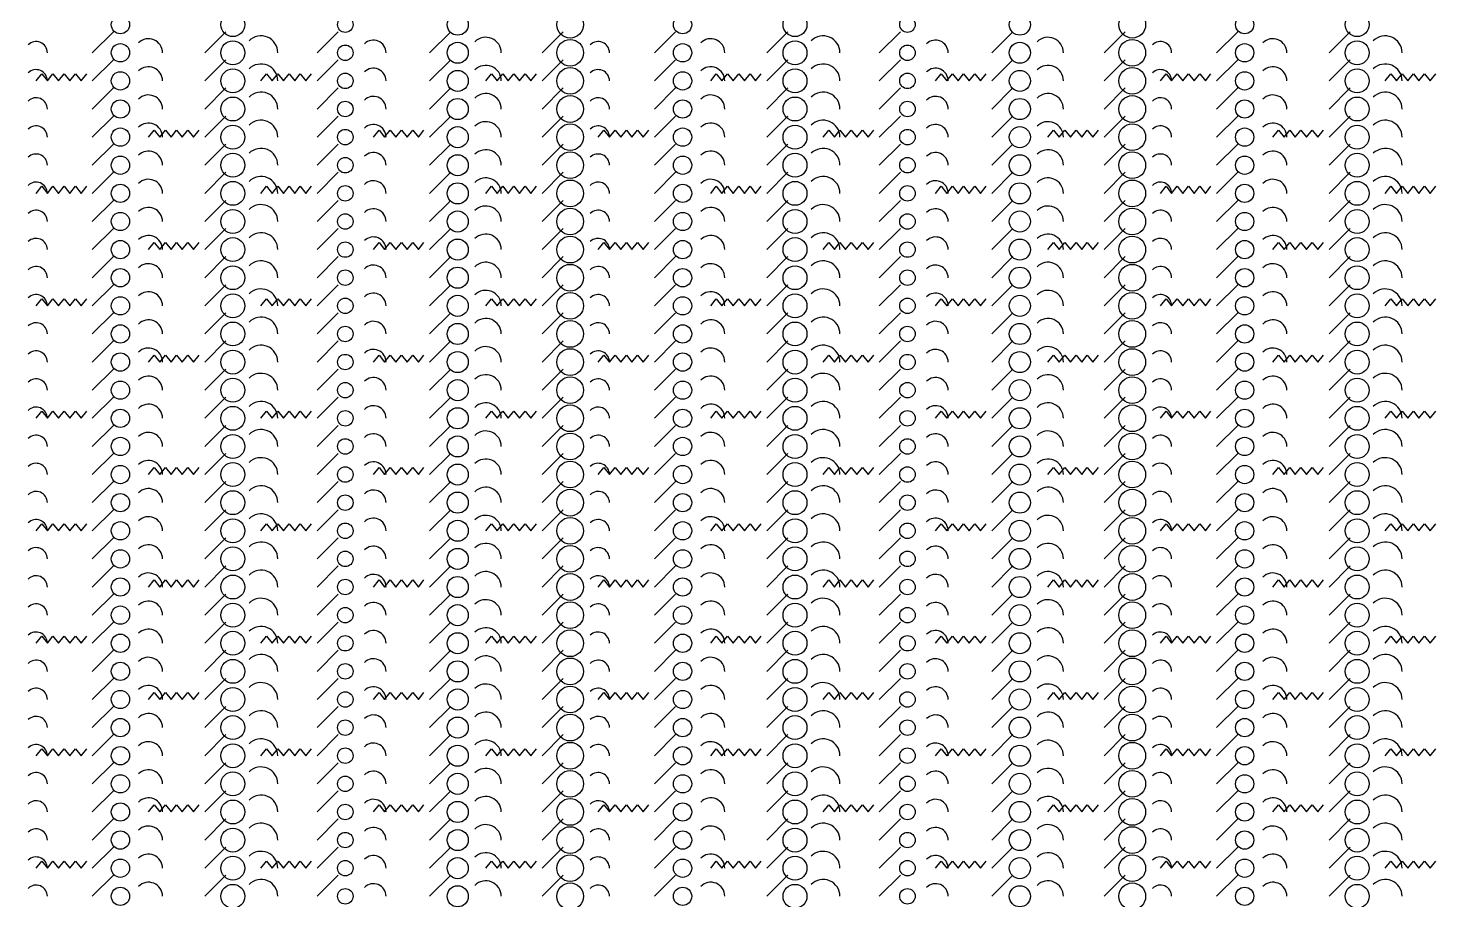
# Model space of a CAD drawing. Extents: x 0 to 1996, y -10 to 19965.
# Drawn here: x 994 to 1996, y 2498 to 3118 of the extents above; entities that cross this region are included whole.
import ezdxf

# ---------------------------------------------------------------- set-up
doc = ezdxf.new("R2010")
doc.units = 0

msp = doc.modelspace()

# ---------------------------------------------------------------- linework, layer by layer
for p, q in [((1040, 3100), (1055, 3115)), ((1120, 3100), (1135, 3115)), ((1200, 3100), (1215, 3115)), ((1280, 3100), (1295, 3115)), ((1360, 3100), (1375, 3115)), ((1440, 3100), (1455, 3115)), ((1520, 3100), (1535, 3115)), ((1600, 3100), (1615, 3115)), ((1680, 3100), (1695, 3115)), ((1760, 3100), (1775, 3115)), ((1840, 3100), (1855, 3115)), ((1920, 3100), (1935, 3115)), ((1040, 3080), (1055, 3095)), ((1120, 3080), (1135, 3095)), ((1200, 3080), (1215, 3095)), ((1280, 3080), (1295, 3095)), ((1360, 3080), (1375, 3095)), ((1440, 3080), (1455, 3095)), ((1520, 3080), (1535, 3095)), ((1600, 3080), (1615, 3095)), ((1680, 3080), (1695, 3095)), ((1760, 3080), (1775, 3095)), ((1840, 3080), (1855, 3095)), ((1920, 3080), (1935, 3095)), ((1040, 3060), (1055, 3075)), ((1120, 3060), (1135, 3075)), ((1200, 3060), (1215, 3075)), ((1280, 3060), (1295, 3075)), ((1360, 3060), (1375, 3075)), ((1440, 3060), (1455, 3075)), ((1520, 3060), (1535, 3075)), ((1600, 3060), (1615, 3075)), ((1680, 3060), (1695, 3075)), ((1760, 3060), (1775, 3075)), ((1840, 3060), (1855, 3075)), ((1920, 3060), (1935, 3075)), ((1040, 3040), (1055, 3055)), ((1120, 3040), (1135, 3055)), ((1200, 3040), (1215, 3055)), ((1280, 3040), (1295, 3055)), ((1360, 3040), (1375, 3055)), ((1440, 3040), (1455, 3055)), ((1520, 3040), (1535, 3055)), ((1600, 3040), (1615, 3055)), ((1680, 3040), (1695, 3055)), ((1760, 3040), (1775, 3055)), ((1840, 3040), (1855, 3055)), ((1920, 3040), (1935, 3055)), ((1040, 3020), (1055, 3035)), ((1120, 3020), (1135, 3035)), ((1200, 3020), (1215, 3035)), ((1280, 3020), (1295, 3035)), ((1360, 3020), (1375, 3035)), ((1440, 3020), (1455, 3035)), ((1520, 3020), (1535, 3035)), ((1600, 3020), (1615, 3035)), ((1680, 3020), (1695, 3035)), ((1760, 3020), (1775, 3035)), ((1840, 3020), (1855, 3035)), ((1920, 3020), (1935, 3035)), ((1040, 3000), (1055, 3015)), ((1120, 3000), (1135, 3015)), ((1200, 3000), (1215, 3015)), ((1280, 3000), (1295, 3015)), ((1360, 3000), (1375, 3015)), ((1440, 3000), (1455, 3015)), ((1520, 3000), (1535, 3015)), ((1600, 3000), (1615, 3015)), ((1680, 3000), (1695, 3015)), ((1760, 3000), (1775, 3015)), ((1840, 3000), (1855, 3015)), ((1920, 3000), (1935, 3015)), ((1040, 2980), (1055, 2995)), ((1120, 2980), (1135, 2995)), ((1200, 2980), (1215, 2995)), ((1280, 2980), (1295, 2995)), ((1360, 2980), (1375, 2995)), ((1440, 2980), (1455, 2995)), ((1520, 2980), (1535, 2995)), ((1600, 2980), (1615, 2995)), ((1680, 2980), (1695, 2995)), ((1760, 2980), (1775, 2995)), ((1840, 2980), (1855, 2995)), ((1920, 2980), (1935, 2995)), ((1040, 2960), (1055, 2975)), ((1120, 2960), (1135, 2975)), ((1200, 2960), (1215, 2975)), ((1280, 2960), (1295, 2975)), ((1360, 2960), (1375, 2975)), ((1440, 2960), (1455, 2975)), ((1520, 2960), (1535, 2975)), ((1600, 2960), (1615, 2975)), ((1680, 2960), (1695, 2975)), ((1760, 2960), (1775, 2975)), ((1840, 2960), (1855, 2975)), ((1920, 2960), (1935, 2975)), ((1040, 2940), (1055, 2955)), ((1120, 2940), (1135, 2955)), ((1200, 2940), (1215, 2955)), ((1280, 2940), (1295, 2955)), ((1360, 2940), (1375, 2955)), ((1440, 2940), (1455, 2955)), ((1520, 2940), (1535, 2955)), ((1600, 2940), (1615, 2955)), ((1680, 2940), (1695, 2955)), ((1760, 2940), (1775, 2955)), ((1840, 2940), (1855, 2955)), ((1920, 2940), (1935, 2955)), ((1040, 2920), (1055, 2935)), ((1120, 2920), (1135, 2935)), ((1200, 2920), (1215, 2935)), ((1280, 2920), (1295, 2935)), ((1360, 2920), (1375, 2935)), ((1440, 2920), (1455, 2935)), ((1520, 2920), (1535, 2935)), ((1600, 2920), (1615, 2935)), ((1680, 2920), (1695, 2935)), ((1760, 2920), (1775, 2935)), ((1840, 2920), (1855, 2935)), ((1920, 2920), (1935, 2935)), ((1040, 2900), (1055, 2915)), ((1120, 2900), (1135, 2915)), ((1200, 2900), (1215, 2915)), ((1280, 2900), (1295, 2915)), ((1360, 2900), (1375, 2915)), ((1440, 2900), (1455, 2915)), ((1520, 2900), (1535, 2915)), ((1600, 2900), (1615, 2915)), ((1680, 2900), (1695, 2915)), ((1760, 2900), (1775, 2915)), ((1840, 2900), (1855, 2915)), ((1920, 2900), (1935, 2915)), ((1040, 2880), (1055, 2895)), ((1120, 2880), (1135, 2895)), ((1200, 2880), (1215, 2895)), ((1280, 2880), (1295, 2895)), ((1360, 2880), (1375, 2895)), ((1440, 2880), (1455, 2895)), ((1520, 2880), (1535, 2895)), ((1600, 2880), (1615, 2895)), ((1680, 2880), (1695, 2895)), ((1760, 2880), (1775, 2895)), ((1840, 2880), (1855, 2895)), ((1920, 2880), (1935, 2895)), ((1040, 2860), (1055, 2875)), ((1120, 2860), (1135, 2875)), ((1200, 2860), (1215, 2875)), ((1280, 2860), (1295, 2875)), ((1360, 2860), (1375, 2875)), ((1440, 2860), (1455, 2875)), ((1520, 2860), (1535, 2875)), ((1600, 2860), (1615, 2875)), ((1680, 2860), (1695, 2875)), ((1760, 2860), (1775, 2875)), ((1840, 2860), (1855, 2875)), ((1920, 2860), (1935, 2875)), ((1040, 2840), (1055, 2855)), ((1120, 2840), (1135, 2855)), ((1200, 2840), (1215, 2855)), ((1280, 2840), (1295, 2855)), ((1360, 2840), (1375, 2855)), ((1440, 2840), (1455, 2855)), ((1520, 2840), (1535, 2855)), ((1600, 2840), (1615, 2855)), ((1680, 2840), (1695, 2855)), ((1760, 2840), (1775, 2855)), ((1840, 2840), (1855, 2855)), ((1920, 2840), (1935, 2855)), ((1040, 2820), (1055, 2835)), ((1120, 2820), (1135, 2835)), ((1200, 2820), (1215, 2835)), ((1280, 2820), (1295, 2835)), ((1360, 2820), (1375, 2835)), ((1440, 2820), (1455, 2835)), ((1520, 2820), (1535, 2835)), ((1600, 2820), (1615, 2835)), ((1680, 2820), (1695, 2835)), ((1760, 2820), (1775, 2835)), ((1840, 2820), (1855, 2835)), ((1920, 2820), (1935, 2835)), ((1040, 2800), (1055, 2815)), ((1120, 2800), (1135, 2815)), ((1200, 2800), (1215, 2815)), ((1280, 2800), (1295, 2815)), ((1360, 2800), (1375, 2815)), ((1440, 2800), (1455, 2815)), ((1520, 2800), (1535, 2815)), ((1600, 2800), (1615, 2815)), ((1680, 2800), (1695, 2815)), ((1760, 2800), (1775, 2815)), ((1840, 2800), (1855, 2815)), ((1920, 2800), (1935, 2815)), ((1040, 2780), (1055, 2795)), ((1120, 2780), (1135, 2795)), ((1200, 2780), (1215, 2795)), ((1280, 2780), (1295, 2795)), ((1360, 2780), (1375, 2795)), ((1440, 2780), (1455, 2795)), ((1520, 2780), (1535, 2795)), ((1600, 2780), (1615, 2795)), ((1680, 2780), (1695, 2795)), ((1760, 2780), (1775, 2795)), ((1840, 2780), (1855, 2795)), ((1920, 2780), (1935, 2795)), ((1040, 2760), (1055, 2775)), ((1120, 2760), (1135, 2775)), ((1200, 2760), (1215, 2775)), ((1280, 2760), (1295, 2775)), ((1360, 2760), (1375, 2775)), ((1440, 2760), (1455, 2775)), ((1520, 2760), (1535, 2775)), ((1600, 2760), (1615, 2775)), ((1680, 2760), (1695, 2775)), ((1760, 2760), (1775, 2775)), ((1840, 2760), (1855, 2775)), ((1920, 2760), (1935, 2775)), ((1040, 2740), (1055, 2755)), ((1120, 2740), (1135, 2755)), ((1200, 2740), (1215, 2755)), ((1280, 2740), (1295, 2755)), ((1360, 2740), (1375, 2755)), ((1440, 2740), (1455, 2755)), ((1520, 2740), (1535, 2755)), ((1600, 2740), (1615, 2755)), ((1680, 2740), (1695, 2755)), ((1760, 2740), (1775, 2755)), ((1840, 2740), (1855, 2755)), ((1920, 2740), (1935, 2755)), ((1040, 2720), (1055, 2735)), ((1120, 2720), (1135, 2735)), ((1200, 2720), (1215, 2735)), ((1280, 2720), (1295, 2735)), ((1360, 2720), (1375, 2735)), ((1440, 2720), (1455, 2735)), ((1520, 2720), (1535, 2735)), ((1600, 2720), (1615, 2735)), ((1680, 2720), (1695, 2735)), ((1760, 2720), (1775, 2735)), ((1840, 2720), (1855, 2735)), ((1920, 2720), (1935, 2735)), ((1040, 2700), (1055, 2715)), ((1120, 2700), (1135, 2715)), ((1200, 2700), (1215, 2715)), ((1280, 2700), (1295, 2715)), ((1360, 2700), (1375, 2715)), ((1440, 2700), (1455, 2715)), ((1520, 2700), (1535, 2715)), ((1600, 2700), (1615, 2715)), ((1680, 2700), (1695, 2715)), ((1760, 2700), (1775, 2715)), ((1840, 2700), (1855, 2715)), ((1920, 2700), (1935, 2715)), ((1040, 2680), (1055, 2695)), ((1120, 2680), (1135, 2695)), ((1200, 2680), (1215, 2695)), ((1280, 2680), (1295, 2695)), ((1360, 2680), (1375, 2695)), ((1440, 2680), (1455, 2695)), ((1520, 2680), (1535, 2695)), ((1600, 2680), (1615, 2695)), ((1680, 2680), (1695, 2695)), ((1760, 2680), (1775, 2695)), ((1840, 2680), (1855, 2695)), ((1920, 2680), (1935, 2695)), ((1040, 2660), (1055, 2675)), ((1120, 2660), (1135, 2675)), ((1200, 2660), (1215, 2675)), ((1280, 2660), (1295, 2675)), ((1360, 2660), (1375, 2675)), ((1440, 2660), (1455, 2675)), ((1520, 2660), (1535, 2675)), ((1600, 2660), (1615, 2675)), ((1680, 2660), (1695, 2675)), ((1760, 2660), (1775, 2675)), ((1840, 2660), (1855, 2675)), ((1920, 2660), (1935, 2675)), ((1040, 2640), (1055, 2655)), ((1120, 2640), (1135, 2655)), ((1200, 2640), (1215, 2655)), ((1280, 2640), (1295, 2655)), ((1360, 2640), (1375, 2655)), ((1440, 2640), (1455, 2655)), ((1520, 2640), (1535, 2655)), ((1600, 2640), (1615, 2655)), ((1680, 2640), (1695, 2655)), ((1760, 2640), (1775, 2655)), ((1840, 2640), (1855, 2655)), ((1920, 2640), (1935, 2655)), ((1040, 2620), (1055, 2635)), ((1120, 2620), (1135, 2635)), ((1200, 2620), (1215, 2635)), ((1280, 2620), (1295, 2635)), ((1360, 2620), (1375, 2635)), ((1440, 2620), (1455, 2635)), ((1520, 2620), (1535, 2635)), ((1600, 2620), (1615, 2635)), ((1680, 2620), (1695, 2635)), ((1760, 2620), (1775, 2635)), ((1840, 2620), (1855, 2635)), ((1920, 2620), (1935, 2635)), ((1040, 2600), (1055, 2615)), ((1120, 2600), (1135, 2615)), ((1200, 2600), (1215, 2615)), ((1280, 2600), (1295, 2615)), ((1360, 2600), (1375, 2615)), ((1440, 2600), (1455, 2615)), ((1520, 2600), (1535, 2615)), ((1600, 2600), (1615, 2615)), ((1680, 2600), (1695, 2615)), ((1760, 2600), (1775, 2615)), ((1840, 2600), (1855, 2615)), ((1920, 2600), (1935, 2615)), ((1040, 2580), (1055, 2595)), ((1120, 2580), (1135, 2595)), ((1200, 2580), (1215, 2595)), ((1280, 2580), (1295, 2595)), ((1360, 2580), (1375, 2595)), ((1440, 2580), (1455, 2595)), ((1520, 2580), (1535, 2595)), ((1600, 2580), (1615, 2595)), ((1680, 2580), (1695, 2595)), ((1760, 2580), (1775, 2595)), ((1840, 2580), (1855, 2595)), ((1920, 2580), (1935, 2595)), ((1040, 2560), (1055, 2575)), ((1120, 2560), (1135, 2575)), ((1200, 2560), (1215, 2575)), ((1280, 2560), (1295, 2575)), ((1360, 2560), (1375, 2575)), ((1440, 2560), (1455, 2575)), ((1520, 2560), (1535, 2575)), ((1600, 2560), (1615, 2575)), ((1680, 2560), (1695, 2575)), ((1760, 2560), (1775, 2575)), ((1840, 2560), (1855, 2575)), ((1920, 2560), (1935, 2575)), ((1040, 2540), (1055, 2555)), ((1120, 2540), (1135, 2555)), ((1200, 2540), (1215, 2555)), ((1280, 2540), (1295, 2555)), ((1360, 2540), (1375, 2555)), ((1440, 2540), (1455, 2555)), ((1520, 2540), (1535, 2555)), ((1600, 2540), (1615, 2555)), ((1680, 2540), (1695, 2555)), ((1760, 2540), (1775, 2555)), ((1840, 2540), (1855, 2555)), ((1920, 2540), (1935, 2555)), ((1040, 2520), (1055, 2535)), ((1120, 2520), (1135, 2535)), ((1200, 2520), (1215, 2535)), ((1280, 2520), (1295, 2535)), ((1360, 2520), (1375, 2535)), ((1440, 2520), (1455, 2535)), ((1520, 2520), (1535, 2535)), ((1600, 2520), (1615, 2535)), ((1680, 2520), (1695, 2535)), ((1760, 2520), (1775, 2535)), ((1840, 2520), (1855, 2535)), ((1920, 2520), (1935, 2535)), ((1040, 2500), (1055, 2515)), ((1120, 2500), (1135, 2515)), ((1200, 2500), (1215, 2515)), ((1280, 2500), (1295, 2515)), ((1360, 2500), (1375, 2515)), ((1440, 2500), (1455, 2515)), ((1520, 2500), (1535, 2515)), ((1600, 2500), (1615, 2515)), ((1680, 2500), (1695, 2515)), ((1760, 2500), (1775, 2515)), ((1840, 2500), (1855, 2515)), ((1920, 2500), (1935, 2515))]:
    msp.add_line(p, q)
for points in [[(1000, 3080), (1004, 3085), (1008, 3080), (1012, 3085), (1016, 3080), (1020, 3085), (1024, 3080), (1028, 3085), (1032, 3080), (1036, 3085)], [(1160, 3080), (1164, 3085), (1168, 3080), (1172, 3085), (1176, 3080), (1180, 3085), (1184, 3080), (1188, 3085), (1192, 3080), (1196, 3085)], [(1320, 3080), (1324, 3085), (1328, 3080), (1332, 3085), (1336, 3080), (1340, 3085), (1344, 3080), (1348, 3085), (1352, 3080), (1356, 3085)], [(1480, 3080), (1484, 3085), (1488, 3080), (1492, 3085), (1496, 3080), (1500, 3085), (1504, 3080), (1508, 3085), (1512, 3080), (1516, 3085)], [(1640, 3080), (1644, 3085), (1648, 3080), (1652, 3085), (1656, 3080), (1660, 3085), (1664, 3080), (1668, 3085), (1672, 3080), (1676, 3085)], [(1800, 3080), (1804, 3085), (1808, 3080), (1812, 3085), (1816, 3080), (1820, 3085), (1824, 3080), (1828, 3085), (1832, 3080), (1836, 3085)], [(1960, 3080), (1964, 3085), (1968, 3080), (1972, 3085), (1976, 3080), (1980, 3085), (1984, 3080), (1988, 3085), (1992, 3080), (1996, 3085)], [(1080, 3040), (1084, 3045), (1088, 3040), (1092, 3045), (1096, 3040), (1100, 3045), (1104, 3040), (1108, 3045), (1112, 3040), (1116, 3045)], [(1240, 3040), (1244, 3045), (1248, 3040), (1252, 3045), (1256, 3040), (1260, 3045), (1264, 3040), (1268, 3045), (1272, 3040), (1276, 3045)], [(1400, 3040), (1404, 3045), (1408, 3040), (1412, 3045), (1416, 3040), (1420, 3045), (1424, 3040), (1428, 3045), (1432, 3040), (1436, 3045)], [(1560, 3040), (1564, 3045), (1568, 3040), (1572, 3045), (1576, 3040), (1580, 3045), (1584, 3040), (1588, 3045), (1592, 3040), (1596, 3045)], [(1720, 3040), (1724, 3045), (1728, 3040), (1732, 3045), (1736, 3040), (1740, 3045), (1744, 3040), (1748, 3045), (1752, 3040), (1756, 3045)], [(1880, 3040), (1884, 3045), (1888, 3040), (1892, 3045), (1896, 3040), (1900, 3045), (1904, 3040), (1908, 3045), (1912, 3040), (1916, 3045)], [(1000, 3000), (1004, 3005), (1008, 3000), (1012, 3005), (1016, 3000), (1020, 3005), (1024, 3000), (1028, 3005), (1032, 3000), (1036, 3005)], [(1160, 3000), (1164, 3005), (1168, 3000), (1172, 3005), (1176, 3000), (1180, 3005), (1184, 3000), (1188, 3005), (1192, 3000), (1196, 3005)], [(1320, 3000), (1324, 3005), (1328, 3000), (1332, 3005), (1336, 3000), (1340, 3005), (1344, 3000), (1348, 3005), (1352, 3000), (1356, 3005)], [(1480, 3000), (1484, 3005), (1488, 3000), (1492, 3005), (1496, 3000), (1500, 3005), (1504, 3000), (1508, 3005), (1512, 3000), (1516, 3005)], [(1640, 3000), (1644, 3005), (1648, 3000), (1652, 3005), (1656, 3000), (1660, 3005), (1664, 3000), (1668, 3005), (1672, 3000), (1676, 3005)], [(1800, 3000), (1804, 3005), (1808, 3000), (1812, 3005), (1816, 3000), (1820, 3005), (1824, 3000), (1828, 3005), (1832, 3000), (1836, 3005)], [(1960, 3000), (1964, 3005), (1968, 3000), (1972, 3005), (1976, 3000), (1980, 3005), (1984, 3000), (1988, 3005), (1992, 3000), (1996, 3005)], [(1080, 2960), (1084, 2965), (1088, 2960), (1092, 2965), (1096, 2960), (1100, 2965), (1104, 2960), (1108, 2965), (1112, 2960), (1116, 2965)], [(1240, 2960), (1244, 2965), (1248, 2960), (1252, 2965), (1256, 2960), (1260, 2965), (1264, 2960), (1268, 2965), (1272, 2960), (1276, 2965)], [(1400, 2960), (1404, 2965), (1408, 2960), (1412, 2965), (1416, 2960), (1420, 2965), (1424, 2960), (1428, 2965), (1432, 2960), (1436, 2965)], [(1560, 2960), (1564, 2965), (1568, 2960), (1572, 2965), (1576, 2960), (1580, 2965), (1584, 2960), (1588, 2965), (1592, 2960), (1596, 2965)], [(1720, 2960), (1724, 2965), (1728, 2960), (1732, 2965), (1736, 2960), (1740, 2965), (1744, 2960), (1748, 2965), (1752, 2960), (1756, 2965)], [(1880, 2960), (1884, 2965), (1888, 2960), (1892, 2965), (1896, 2960), (1900, 2965), (1904, 2960), (1908, 2965), (1912, 2960), (1916, 2965)], [(1000, 2920), (1004, 2925), (1008, 2920), (1012, 2925), (1016, 2920), (1020, 2925), (1024, 2920), (1028, 2925), (1032, 2920), (1036, 2925)], [(1160, 2920), (1164, 2925), (1168, 2920), (1172, 2925), (1176, 2920), (1180, 2925), (1184, 2920), (1188, 2925), (1192, 2920), (1196, 2925)], [(1320, 2920), (1324, 2925), (1328, 2920), (1332, 2925), (1336, 2920), (1340, 2925), (1344, 2920), (1348, 2925), (1352, 2920), (1356, 2925)], [(1480, 2920), (1484, 2925), (1488, 2920), (1492, 2925), (1496, 2920), (1500, 2925), (1504, 2920), (1508, 2925), (1512, 2920), (1516, 2925)], [(1640, 2920), (1644, 2925), (1648, 2920), (1652, 2925), (1656, 2920), (1660, 2925), (1664, 2920), (1668, 2925), (1672, 2920), (1676, 2925)], [(1800, 2920), (1804, 2925), (1808, 2920), (1812, 2925), (1816, 2920), (1820, 2925), (1824, 2920), (1828, 2925), (1832, 2920), (1836, 2925)], [(1960, 2920), (1964, 2925), (1968, 2920), (1972, 2925), (1976, 2920), (1980, 2925), (1984, 2920), (1988, 2925), (1992, 2920), (1996, 2925)], [(1080, 2880), (1084, 2885), (1088, 2880), (1092, 2885), (1096, 2880), (1100, 2885), (1104, 2880), (1108, 2885), (1112, 2880), (1116, 2885)], [(1240, 2880), (1244, 2885), (1248, 2880), (1252, 2885), (1256, 2880), (1260, 2885), (1264, 2880), (1268, 2885), (1272, 2880), (1276, 2885)], [(1400, 2880), (1404, 2885), (1408, 2880), (1412, 2885), (1416, 2880), (1420, 2885), (1424, 2880), (1428, 2885), (1432, 2880), (1436, 2885)], [(1560, 2880), (1564, 2885), (1568, 2880), (1572, 2885), (1576, 2880), (1580, 2885), (1584, 2880), (1588, 2885), (1592, 2880), (1596, 2885)], [(1720, 2880), (1724, 2885), (1728, 2880), (1732, 2885), (1736, 2880), (1740, 2885), (1744, 2880), (1748, 2885), (1752, 2880), (1756, 2885)], [(1880, 2880), (1884, 2885), (1888, 2880), (1892, 2885), (1896, 2880), (1900, 2885), (1904, 2880), (1908, 2885), (1912, 2880), (1916, 2885)], [(1000, 2840), (1004, 2845), (1008, 2840), (1012, 2845), (1016, 2840), (1020, 2845), (1024, 2840), (1028, 2845), (1032, 2840), (1036, 2845)], [(1160, 2840), (1164, 2845), (1168, 2840), (1172, 2845), (1176, 2840), (1180, 2845), (1184, 2840), (1188, 2845), (1192, 2840), (1196, 2845)], [(1320, 2840), (1324, 2845), (1328, 2840), (1332, 2845), (1336, 2840), (1340, 2845), (1344, 2840), (1348, 2845), (1352, 2840), (1356, 2845)], [(1480, 2840), (1484, 2845), (1488, 2840), (1492, 2845), (1496, 2840), (1500, 2845), (1504, 2840), (1508, 2845), (1512, 2840), (1516, 2845)], [(1640, 2840), (1644, 2845), (1648, 2840), (1652, 2845), (1656, 2840), (1660, 2845), (1664, 2840), (1668, 2845), (1672, 2840), (1676, 2845)], [(1800, 2840), (1804, 2845), (1808, 2840), (1812, 2845), (1816, 2840), (1820, 2845), (1824, 2840), (1828, 2845), (1832, 2840), (1836, 2845)], [(1960, 2840), (1964, 2845), (1968, 2840), (1972, 2845), (1976, 2840), (1980, 2845), (1984, 2840), (1988, 2845), (1992, 2840), (1996, 2845)], [(1080, 2800), (1084, 2805), (1088, 2800), (1092, 2805), (1096, 2800), (1100, 2805), (1104, 2800), (1108, 2805), (1112, 2800), (1116, 2805)], [(1240, 2800), (1244, 2805), (1248, 2800), (1252, 2805), (1256, 2800), (1260, 2805), (1264, 2800), (1268, 2805), (1272, 2800), (1276, 2805)], [(1400, 2800), (1404, 2805), (1408, 2800), (1412, 2805), (1416, 2800), (1420, 2805), (1424, 2800), (1428, 2805), (1432, 2800), (1436, 2805)], [(1560, 2800), (1564, 2805), (1568, 2800), (1572, 2805), (1576, 2800), (1580, 2805), (1584, 2800), (1588, 2805), (1592, 2800), (1596, 2805)], [(1720, 2800), (1724, 2805), (1728, 2800), (1732, 2805), (1736, 2800), (1740, 2805), (1744, 2800), (1748, 2805), (1752, 2800), (1756, 2805)], [(1880, 2800), (1884, 2805), (1888, 2800), (1892, 2805), (1896, 2800), (1900, 2805), (1904, 2800), (1908, 2805), (1912, 2800), (1916, 2805)], [(1000, 2760), (1004, 2765), (1008, 2760), (1012, 2765), (1016, 2760), (1020, 2765), (1024, 2760), (1028, 2765), (1032, 2760), (1036, 2765)], [(1160, 2760), (1164, 2765), (1168, 2760), (1172, 2765), (1176, 2760), (1180, 2765), (1184, 2760), (1188, 2765), (1192, 2760), (1196, 2765)], [(1320, 2760), (1324, 2765), (1328, 2760), (1332, 2765), (1336, 2760), (1340, 2765), (1344, 2760), (1348, 2765), (1352, 2760), (1356, 2765)], [(1480, 2760), (1484, 2765), (1488, 2760), (1492, 2765), (1496, 2760), (1500, 2765), (1504, 2760), (1508, 2765), (1512, 2760), (1516, 2765)], [(1640, 2760), (1644, 2765), (1648, 2760), (1652, 2765), (1656, 2760), (1660, 2765), (1664, 2760), (1668, 2765), (1672, 2760), (1676, 2765)], [(1800, 2760), (1804, 2765), (1808, 2760), (1812, 2765), (1816, 2760), (1820, 2765), (1824, 2760), (1828, 2765), (1832, 2760), (1836, 2765)], [(1960, 2760), (1964, 2765), (1968, 2760), (1972, 2765), (1976, 2760), (1980, 2765), (1984, 2760), (1988, 2765), (1992, 2760), (1996, 2765)], [(1080, 2720), (1084, 2725), (1088, 2720), (1092, 2725), (1096, 2720), (1100, 2725), (1104, 2720), (1108, 2725), (1112, 2720), (1116, 2725)], [(1240, 2720), (1244, 2725), (1248, 2720), (1252, 2725), (1256, 2720), (1260, 2725), (1264, 2720), (1268, 2725), (1272, 2720), (1276, 2725)], [(1400, 2720), (1404, 2725), (1408, 2720), (1412, 2725), (1416, 2720), (1420, 2725), (1424, 2720), (1428, 2725), (1432, 2720), (1436, 2725)], [(1560, 2720), (1564, 2725), (1568, 2720), (1572, 2725), (1576, 2720), (1580, 2725), (1584, 2720), (1588, 2725), (1592, 2720), (1596, 2725)], [(1720, 2720), (1724, 2725), (1728, 2720), (1732, 2725), (1736, 2720), (1740, 2725), (1744, 2720), (1748, 2725), (1752, 2720), (1756, 2725)], [(1880, 2720), (1884, 2725), (1888, 2720), (1892, 2725), (1896, 2720), (1900, 2725), (1904, 2720), (1908, 2725), (1912, 2720), (1916, 2725)], [(1000, 2680), (1004, 2685), (1008, 2680), (1012, 2685), (1016, 2680), (1020, 2685), (1024, 2680), (1028, 2685), (1032, 2680), (1036, 2685)], [(1160, 2680), (1164, 2685), (1168, 2680), (1172, 2685), (1176, 2680), (1180, 2685), (1184, 2680), (1188, 2685), (1192, 2680), (1196, 2685)], [(1320, 2680), (1324, 2685), (1328, 2680), (1332, 2685), (1336, 2680), (1340, 2685), (1344, 2680), (1348, 2685), (1352, 2680), (1356, 2685)], [(1480, 2680), (1484, 2685), (1488, 2680), (1492, 2685), (1496, 2680), (1500, 2685), (1504, 2680), (1508, 2685), (1512, 2680), (1516, 2685)], [(1640, 2680), (1644, 2685), (1648, 2680), (1652, 2685), (1656, 2680), (1660, 2685), (1664, 2680), (1668, 2685), (1672, 2680), (1676, 2685)], [(1800, 2680), (1804, 2685), (1808, 2680), (1812, 2685), (1816, 2680), (1820, 2685), (1824, 2680), (1828, 2685), (1832, 2680), (1836, 2685)], [(1960, 2680), (1964, 2685), (1968, 2680), (1972, 2685), (1976, 2680), (1980, 2685), (1984, 2680), (1988, 2685), (1992, 2680), (1996, 2685)], [(1080, 2640), (1084, 2645), (1088, 2640), (1092, 2645), (1096, 2640), (1100, 2645), (1104, 2640), (1108, 2645), (1112, 2640), (1116, 2645)], [(1240, 2640), (1244, 2645), (1248, 2640), (1252, 2645), (1256, 2640), (1260, 2645), (1264, 2640), (1268, 2645), (1272, 2640), (1276, 2645)], [(1400, 2640), (1404, 2645), (1408, 2640), (1412, 2645), (1416, 2640), (1420, 2645), (1424, 2640), (1428, 2645), (1432, 2640), (1436, 2645)], [(1560, 2640), (1564, 2645), (1568, 2640), (1572, 2645), (1576, 2640), (1580, 2645), (1584, 2640), (1588, 2645), (1592, 2640), (1596, 2645)], [(1720, 2640), (1724, 2645), (1728, 2640), (1732, 2645), (1736, 2640), (1740, 2645), (1744, 2640), (1748, 2645), (1752, 2640), (1756, 2645)], [(1880, 2640), (1884, 2645), (1888, 2640), (1892, 2645), (1896, 2640), (1900, 2645), (1904, 2640), (1908, 2645), (1912, 2640), (1916, 2645)], [(1000, 2600), (1004, 2605), (1008, 2600), (1012, 2605), (1016, 2600), (1020, 2605), (1024, 2600), (1028, 2605), (1032, 2600), (1036, 2605)], [(1160, 2600), (1164, 2605), (1168, 2600), (1172, 2605), (1176, 2600), (1180, 2605), (1184, 2600), (1188, 2605), (1192, 2600), (1196, 2605)], [(1320, 2600), (1324, 2605), (1328, 2600), (1332, 2605), (1336, 2600), (1340, 2605), (1344, 2600), (1348, 2605), (1352, 2600), (1356, 2605)], [(1480, 2600), (1484, 2605), (1488, 2600), (1492, 2605), (1496, 2600), (1500, 2605), (1504, 2600), (1508, 2605), (1512, 2600), (1516, 2605)], [(1640, 2600), (1644, 2605), (1648, 2600), (1652, 2605), (1656, 2600), (1660, 2605), (1664, 2600), (1668, 2605), (1672, 2600), (1676, 2605)], [(1800, 2600), (1804, 2605), (1808, 2600), (1812, 2605), (1816, 2600), (1820, 2605), (1824, 2600), (1828, 2605), (1832, 2600), (1836, 2605)], [(1960, 2600), (1964, 2605), (1968, 2600), (1972, 2605), (1976, 2600), (1980, 2605), (1984, 2600), (1988, 2605), (1992, 2600), (1996, 2605)], [(1080, 2560), (1084, 2565), (1088, 2560), (1092, 2565), (1096, 2560), (1100, 2565), (1104, 2560), (1108, 2565), (1112, 2560), (1116, 2565)], [(1240, 2560), (1244, 2565), (1248, 2560), (1252, 2565), (1256, 2560), (1260, 2565), (1264, 2560), (1268, 2565), (1272, 2560), (1276, 2565)], [(1400, 2560), (1404, 2565), (1408, 2560), (1412, 2565), (1416, 2560), (1420, 2565), (1424, 2560), (1428, 2565), (1432, 2560), (1436, 2565)], [(1560, 2560), (1564, 2565), (1568, 2560), (1572, 2565), (1576, 2560), (1580, 2565), (1584, 2560), (1588, 2565), (1592, 2560), (1596, 2565)], [(1720, 2560), (1724, 2565), (1728, 2560), (1732, 2565), (1736, 2560), (1740, 2565), (1744, 2560), (1748, 2565), (1752, 2560), (1756, 2565)], [(1880, 2560), (1884, 2565), (1888, 2560), (1892, 2565), (1896, 2560), (1900, 2565), (1904, 2560), (1908, 2565), (1912, 2560), (1916, 2565)], [(1000, 2520), (1004, 2525), (1008, 2520), (1012, 2525), (1016, 2520), (1020, 2525), (1024, 2520), (1028, 2525), (1032, 2520), (1036, 2525)], [(1160, 2520), (1164, 2525), (1168, 2520), (1172, 2525), (1176, 2520), (1180, 2525), (1184, 2520), (1188, 2525), (1192, 2520), (1196, 2525)], [(1320, 2520), (1324, 2525), (1328, 2520), (1332, 2525), (1336, 2520), (1340, 2525), (1344, 2520), (1348, 2525), (1352, 2520), (1356, 2525)], [(1480, 2520), (1484, 2525), (1488, 2520), (1492, 2525), (1496, 2520), (1500, 2525), (1504, 2520), (1508, 2525), (1512, 2520), (1516, 2525)], [(1640, 2520), (1644, 2525), (1648, 2520), (1652, 2525), (1656, 2520), (1660, 2525), (1664, 2520), (1668, 2525), (1672, 2520), (1676, 2525)], [(1800, 2520), (1804, 2525), (1808, 2520), (1812, 2525), (1816, 2520), (1820, 2525), (1824, 2520), (1828, 2525), (1832, 2520), (1836, 2525)], [(1960, 2520), (1964, 2525), (1968, 2520), (1972, 2525), (1976, 2520), (1980, 2525), (1984, 2520), (1988, 2525), (1992, 2520), (1996, 2525)]]:
    msp.add_lwpolyline(points)
for centre, radius in [((1060, 3120), 6.5), ((1140, 3120), 8.5), ((1220, 3120), 5.5), ((1300, 3120), 7.5), ((1380, 3120), 9.5), ((1460, 3120), 6.5), ((1540, 3120), 8.5), ((1620, 3120), 5.5), ((1700, 3120), 7.5), ((1780, 3120), 9.5), ((1860, 3120), 6.5), ((1940, 3120), 8.5), ((1060, 3100), 6.5), ((1140, 3100), 8.5), ((1220, 3100), 5.5), ((1300, 3100), 7.5), ((1380, 3100), 9.5), ((1460, 3100), 6.5), ((1540, 3100), 8.5), ((1620, 3100), 5.5), ((1700, 3100), 7.5), ((1780, 3100), 9.5), ((1860, 3100), 6.5), ((1940, 3100), 8.5), ((1060, 3080), 6.5), ((1140, 3080), 8.5), ((1220, 3080), 5.5), ((1300, 3080), 7.5), ((1380, 3080), 9.5), ((1460, 3080), 6.5), ((1540, 3080), 8.5), ((1620, 3080), 5.5), ((1700, 3080), 7.5), ((1780, 3080), 9.5), ((1860, 3080), 6.5), ((1940, 3080), 8.5), ((1060, 3060), 6.5), ((1140, 3060), 8.5), ((1220, 3060), 5.5), ((1300, 3060), 7.5), ((1380, 3060), 9.5), ((1460, 3060), 6.5), ((1540, 3060), 8.5), ((1620, 3060), 5.5), ((1700, 3060), 7.5), ((1780, 3060), 9.5), ((1860, 3060), 6.5), ((1940, 3060), 8.5), ((1060, 3040), 6.5), ((1140, 3040), 8.5), ((1220, 3040), 5.5), ((1300, 3040), 7.5), ((1380, 3040), 9.5), ((1460, 3040), 6.5), ((1540, 3040), 8.5), ((1620, 3040), 5.5), ((1700, 3040), 7.5), ((1780, 3040), 9.5), ((1860, 3040), 6.5), ((1940, 3040), 8.5), ((1060, 3020), 6.5), ((1140, 3020), 8.5), ((1220, 3020), 5.5), ((1300, 3020), 7.5), ((1380, 3020), 9.5), ((1460, 3020), 6.5), ((1540, 3020), 8.5), ((1620, 3020), 5.5), ((1700, 3020), 7.5), ((1780, 3020), 9.5), ((1860, 3020), 6.5), ((1940, 3020), 8.5), ((1060, 3000), 6.5), ((1140, 3000), 8.5), ((1220, 3000), 5.5), ((1300, 3000), 7.5), ((1380, 3000), 9.5), ((1460, 3000), 6.5), ((1540, 3000), 8.5), ((1620, 3000), 5.5), ((1700, 3000), 7.5), ((1780, 3000), 9.5), ((1860, 3000), 6.5), ((1940, 3000), 8.5), ((1060, 2980), 6.5), ((1140, 2980), 8.5), ((1220, 2980), 5.5), ((1300, 2980), 7.5), ((1380, 2980), 9.5), ((1460, 2980), 6.5), ((1540, 2980), 8.5), ((1620, 2980), 5.5), ((1700, 2980), 7.5), ((1780, 2980), 9.5), ((1860, 2980), 6.5), ((1940, 2980), 8.5), ((1060, 2960), 6.5), ((1140, 2960), 8.5), ((1220, 2960), 5.5), ((1300, 2960), 7.5), ((1380, 2960), 9.5), ((1460, 2960), 6.5), ((1540, 2960), 8.5), ((1620, 2960), 5.5), ((1700, 2960), 7.5), ((1780, 2960), 9.5), ((1860, 2960), 6.5), ((1940, 2960), 8.5), ((1060, 2940), 6.5), ((1140, 2940), 8.5), ((1220, 2940), 5.5), ((1300, 2940), 7.5), ((1380, 2940), 9.5), ((1460, 2940), 6.5), ((1540, 2940), 8.5), ((1620, 2940), 5.5), ((1700, 2940), 7.5), ((1780, 2940), 9.5), ((1860, 2940), 6.5), ((1940, 2940), 8.5), ((1060, 2920), 6.5), ((1140, 2920), 8.5), ((1220, 2920), 5.5), ((1300, 2920), 7.5), ((1380, 2920), 9.5), ((1460, 2920), 6.5), ((1540, 2920), 8.5), ((1620, 2920), 5.5), ((1700, 2920), 7.5), ((1780, 2920), 9.5), ((1860, 2920), 6.5), ((1940, 2920), 8.5), ((1060, 2900), 6.5), ((1140, 2900), 8.5), ((1220, 2900), 5.5), ((1300, 2900), 7.5), ((1380, 2900), 9.5), ((1460, 2900), 6.5), ((1540, 2900), 8.5), ((1620, 2900), 5.5), ((1700, 2900), 7.5), ((1780, 2900), 9.5), ((1860, 2900), 6.5), ((1940, 2900), 8.5), ((1060, 2880), 6.5), ((1140, 2880), 8.5), ((1220, 2880), 5.5), ((1300, 2880), 7.5), ((1380, 2880), 9.5), ((1460, 2880), 6.5), ((1540, 2880), 8.5), ((1620, 2880), 5.5), ((1700, 2880), 7.5), ((1780, 2880), 9.5), ((1860, 2880), 6.5), ((1940, 2880), 8.5), ((1060, 2860), 6.5), ((1140, 2860), 8.5), ((1220, 2860), 5.5), ((1300, 2860), 7.5), ((1380, 2860), 9.5), ((1460, 2860), 6.5), ((1540, 2860), 8.5), ((1620, 2860), 5.5), ((1700, 2860), 7.5), ((1780, 2860), 9.5), ((1860, 2860), 6.5), ((1940, 2860), 8.5), ((1060, 2840), 6.5), ((1140, 2840), 8.5), ((1220, 2840), 5.5), ((1300, 2840), 7.5), ((1380, 2840), 9.5), ((1460, 2840), 6.5), ((1540, 2840), 8.5), ((1620, 2840), 5.5), ((1700, 2840), 7.5), ((1780, 2840), 9.5), ((1860, 2840), 6.5), ((1940, 2840), 8.5), ((1060, 2820), 6.5), ((1140, 2820), 8.5), ((1220, 2820), 5.5), ((1300, 2820), 7.5), ((1380, 2820), 9.5), ((1460, 2820), 6.5), ((1540, 2820), 8.5), ((1620, 2820), 5.5), ((1700, 2820), 7.5), ((1780, 2820), 9.5), ((1860, 2820), 6.5), ((1940, 2820), 8.5), ((1060, 2800), 6.5), ((1140, 2800), 8.5), ((1220, 2800), 5.5), ((1300, 2800), 7.5), ((1380, 2800), 9.5), ((1460, 2800), 6.5), ((1540, 2800), 8.5), ((1620, 2800), 5.5), ((1700, 2800), 7.5), ((1780, 2800), 9.5), ((1860, 2800), 6.5), ((1940, 2800), 8.5), ((1060, 2780), 6.5), ((1140, 2780), 8.5), ((1220, 2780), 5.5), ((1300, 2780), 7.5), ((1380, 2780), 9.5), ((1460, 2780), 6.5), ((1540, 2780), 8.5), ((1620, 2780), 5.5), ((1700, 2780), 7.5), ((1780, 2780), 9.5), ((1860, 2780), 6.5), ((1940, 2780), 8.5), ((1060, 2760), 6.5), ((1140, 2760), 8.5), ((1220, 2760), 5.5), ((1300, 2760), 7.5), ((1380, 2760), 9.5), ((1460, 2760), 6.5), ((1540, 2760), 8.5), ((1620, 2760), 5.5), ((1700, 2760), 7.5), ((1780, 2760), 9.5), ((1860, 2760), 6.5), ((1940, 2760), 8.5), ((1060, 2740), 6.5), ((1140, 2740), 8.5), ((1220, 2740), 5.5), ((1300, 2740), 7.5), ((1380, 2740), 9.5), ((1460, 2740), 6.5), ((1540, 2740), 8.5), ((1620, 2740), 5.5), ((1700, 2740), 7.5), ((1780, 2740), 9.5), ((1860, 2740), 6.5), ((1940, 2740), 8.5), ((1060, 2720), 6.5), ((1140, 2720), 8.5), ((1220, 2720), 5.5), ((1300, 2720), 7.5), ((1380, 2720), 9.5), ((1460, 2720), 6.5), ((1540, 2720), 8.5), ((1620, 2720), 5.5), ((1700, 2720), 7.5), ((1780, 2720), 9.5), ((1860, 2720), 6.5), ((1940, 2720), 8.5), ((1060, 2700), 6.5), ((1140, 2700), 8.5), ((1220, 2700), 5.5), ((1300, 2700), 7.5), ((1380, 2700), 9.5), ((1460, 2700), 6.5), ((1540, 2700), 8.5), ((1620, 2700), 5.5), ((1700, 2700), 7.5), ((1780, 2700), 9.5), ((1860, 2700), 6.5), ((1940, 2700), 8.5), ((1060, 2680), 6.5), ((1140, 2680), 8.5), ((1220, 2680), 5.5), ((1300, 2680), 7.5), ((1380, 2680), 9.5), ((1460, 2680), 6.5), ((1540, 2680), 8.5), ((1620, 2680), 5.5), ((1700, 2680), 7.5), ((1780, 2680), 9.5), ((1860, 2680), 6.5), ((1940, 2680), 8.5), ((1060, 2660), 6.5), ((1140, 2660), 8.5), ((1220, 2660), 5.5), ((1300, 2660), 7.5), ((1380, 2660), 9.5), ((1460, 2660), 6.5), ((1540, 2660), 8.5), ((1620, 2660), 5.5), ((1700, 2660), 7.5), ((1780, 2660), 9.5), ((1860, 2660), 6.5), ((1940, 2660), 8.5), ((1060, 2640), 6.5), ((1140, 2640), 8.5), ((1220, 2640), 5.5), ((1300, 2640), 7.5), ((1380, 2640), 9.5), ((1460, 2640), 6.5), ((1540, 2640), 8.5), ((1620, 2640), 5.5), ((1700, 2640), 7.5), ((1780, 2640), 9.5), ((1860, 2640), 6.5), ((1940, 2640), 8.5), ((1060, 2620), 6.5), ((1140, 2620), 8.5), ((1220, 2620), 5.5), ((1300, 2620), 7.5), ((1380, 2620), 9.5), ((1460, 2620), 6.5), ((1540, 2620), 8.5), ((1620, 2620), 5.5), ((1700, 2620), 7.5), ((1780, 2620), 9.5), ((1860, 2620), 6.5), ((1940, 2620), 8.5), ((1060, 2600), 6.5), ((1140, 2600), 8.5), ((1220, 2600), 5.5), ((1300, 2600), 7.5), ((1380, 2600), 9.5), ((1460, 2600), 6.5), ((1540, 2600), 8.5), ((1620, 2600), 5.5), ((1700, 2600), 7.5), ((1780, 2600), 9.5), ((1860, 2600), 6.5), ((1940, 2600), 8.5), ((1060, 2580), 6.5), ((1140, 2580), 8.5), ((1220, 2580), 5.5), ((1300, 2580), 7.5), ((1380, 2580), 9.5), ((1460, 2580), 6.5), ((1540, 2580), 8.5), ((1620, 2580), 5.5), ((1700, 2580), 7.5), ((1780, 2580), 9.5), ((1860, 2580), 6.5), ((1940, 2580), 8.5), ((1060, 2560), 6.5), ((1140, 2560), 8.5), ((1220, 2560), 5.5), ((1300, 2560), 7.5), ((1380, 2560), 9.5), ((1460, 2560), 6.5), ((1540, 2560), 8.5), ((1620, 2560), 5.5), ((1700, 2560), 7.5), ((1780, 2560), 9.5), ((1860, 2560), 6.5), ((1940, 2560), 8.5), ((1060, 2540), 6.5), ((1140, 2540), 8.5), ((1220, 2540), 5.5), ((1300, 2540), 7.5), ((1380, 2540), 9.5), ((1460, 2540), 6.5), ((1540, 2540), 8.5), ((1620, 2540), 5.5), ((1700, 2540), 7.5), ((1780, 2540), 9.5), ((1860, 2540), 6.5), ((1940, 2540), 8.5), ((1060, 2520), 6.5), ((1140, 2520), 8.5), ((1220, 2520), 5.5), ((1300, 2520), 7.5), ((1380, 2520), 9.5), ((1460, 2520), 6.5), ((1540, 2520), 8.5), ((1620, 2520), 5.5), ((1700, 2520), 7.5), ((1780, 2520), 9.5), ((1860, 2520), 6.5), ((1940, 2520), 8.5), ((1060, 2500), 6.5), ((1140, 2500), 8.5), ((1220, 2500), 5.5), ((1300, 2500), 7.5), ((1380, 2500), 9.5), ((1460, 2500), 6.5), ((1540, 2500), 8.5), ((1620, 2500), 5.5), ((1700, 2500), 7.5), ((1780, 2500), 9.5), ((1860, 2500), 6.5), ((1940, 2500), 8.5)]:
    msp.add_circle(centre, radius)
for centre, radius in [((1000, 3100), 8), ((1080, 3100), 10), ((1160, 3100), 12), ((1240, 3100), 9), ((1320, 3100), 11), ((1400, 3100), 8), ((1480, 3100), 10), ((1560, 3100), 12), ((1640, 3100), 9), ((1720, 3100), 11), ((1800, 3100), 8), ((1880, 3100), 10), ((1960, 3100), 12), ((1000, 3080), 8), ((1080, 3080), 10), ((1160, 3080), 12), ((1240, 3080), 9), ((1320, 3080), 11), ((1400, 3080), 8), ((1480, 3080), 10), ((1560, 3080), 12), ((1640, 3080), 9), ((1720, 3080), 11), ((1800, 3080), 8), ((1880, 3080), 10), ((1960, 3080), 12), ((1000, 3060), 8), ((1080, 3060), 10), ((1160, 3060), 12), ((1240, 3060), 9), ((1320, 3060), 11), ((1400, 3060), 8), ((1480, 3060), 10), ((1560, 3060), 12), ((1640, 3060), 9), ((1720, 3060), 11), ((1800, 3060), 8), ((1880, 3060), 10), ((1960, 3060), 12), ((1000, 3040), 8), ((1080, 3040), 10), ((1160, 3040), 12), ((1240, 3040), 9), ((1320, 3040), 11), ((1400, 3040), 8), ((1480, 3040), 10), ((1560, 3040), 12), ((1640, 3040), 9), ((1720, 3040), 11), ((1800, 3040), 8), ((1880, 3040), 10), ((1960, 3040), 12), ((1000, 3020), 8), ((1080, 3020), 10), ((1160, 3020), 12), ((1240, 3020), 9), ((1320, 3020), 11), ((1400, 3020), 8), ((1480, 3020), 10), ((1560, 3020), 12), ((1640, 3020), 9), ((1720, 3020), 11), ((1800, 3020), 8), ((1880, 3020), 10), ((1960, 3020), 12), ((1000, 3000), 8), ((1080, 3000), 10), ((1160, 3000), 12), ((1240, 3000), 9), ((1320, 3000), 11), ((1400, 3000), 8), ((1480, 3000), 10), ((1560, 3000), 12), ((1640, 3000), 9), ((1720, 3000), 11), ((1800, 3000), 8), ((1880, 3000), 10), ((1960, 3000), 12), ((1000, 2980), 8), ((1080, 2980), 10), ((1160, 2980), 12), ((1240, 2980), 9), ((1320, 2980), 11), ((1400, 2980), 8), ((1480, 2980), 10), ((1560, 2980), 12), ((1640, 2980), 9), ((1720, 2980), 11), ((1800, 2980), 8), ((1880, 2980), 10), ((1960, 2980), 12), ((1000, 2960), 8), ((1080, 2960), 10), ((1160, 2960), 12), ((1240, 2960), 9), ((1320, 2960), 11), ((1400, 2960), 8), ((1480, 2960), 10), ((1560, 2960), 12), ((1640, 2960), 9), ((1720, 2960), 11), ((1800, 2960), 8), ((1880, 2960), 10), ((1960, 2960), 12), ((1000, 2940), 8), ((1080, 2940), 10), ((1160, 2940), 12), ((1240, 2940), 9), ((1320, 2940), 11), ((1400, 2940), 8), ((1480, 2940), 10), ((1560, 2940), 12), ((1640, 2940), 9), ((1720, 2940), 11), ((1800, 2940), 8), ((1880, 2940), 10), ((1960, 2940), 12), ((1000, 2920), 8), ((1080, 2920), 10), ((1160, 2920), 12), ((1240, 2920), 9), ((1320, 2920), 11), ((1400, 2920), 8), ((1480, 2920), 10), ((1560, 2920), 12), ((1640, 2920), 9), ((1720, 2920), 11), ((1800, 2920), 8), ((1880, 2920), 10), ((1960, 2920), 12), ((1000, 2900), 8), ((1080, 2900), 10), ((1160, 2900), 12), ((1240, 2900), 9), ((1320, 2900), 11), ((1400, 2900), 8), ((1480, 2900), 10), ((1560, 2900), 12), ((1640, 2900), 9), ((1720, 2900), 11), ((1800, 2900), 8), ((1880, 2900), 10), ((1960, 2900), 12), ((1000, 2880), 8), ((1080, 2880), 10), ((1160, 2880), 12), ((1240, 2880), 9), ((1320, 2880), 11), ((1400, 2880), 8), ((1480, 2880), 10), ((1560, 2880), 12), ((1640, 2880), 9), ((1720, 2880), 11), ((1800, 2880), 8), ((1880, 2880), 10), ((1960, 2880), 12), ((1000, 2860), 8), ((1080, 2860), 10), ((1160, 2860), 12), ((1240, 2860), 9), ((1320, 2860), 11), ((1400, 2860), 8), ((1480, 2860), 10), ((1560, 2860), 12), ((1640, 2860), 9), ((1720, 2860), 11), ((1800, 2860), 8), ((1880, 2860), 10), ((1960, 2860), 12), ((1000, 2840), 8), ((1080, 2840), 10), ((1160, 2840), 12), ((1240, 2840), 9), ((1320, 2840), 11), ((1400, 2840), 8), ((1480, 2840), 10), ((1560, 2840), 12), ((1640, 2840), 9), ((1720, 2840), 11), ((1800, 2840), 8), ((1880, 2840), 10), ((1960, 2840), 12), ((1000, 2820), 8), ((1080, 2820), 10), ((1160, 2820), 12), ((1240, 2820), 9), ((1320, 2820), 11), ((1400, 2820), 8), ((1480, 2820), 10), ((1560, 2820), 12), ((1640, 2820), 9), ((1720, 2820), 11), ((1800, 2820), 8), ((1880, 2820), 10), ((1960, 2820), 12), ((1000, 2800), 8), ((1080, 2800), 10), ((1160, 2800), 12), ((1240, 2800), 9), ((1320, 2800), 11), ((1400, 2800), 8), ((1480, 2800), 10), ((1560, 2800), 12), ((1640, 2800), 9), ((1720, 2800), 11), ((1800, 2800), 8), ((1880, 2800), 10), ((1960, 2800), 12), ((1000, 2780), 8), ((1080, 2780), 10), ((1160, 2780), 12), ((1240, 2780), 9), ((1320, 2780), 11), ((1400, 2780), 8), ((1480, 2780), 10), ((1560, 2780), 12), ((1640, 2780), 9), ((1720, 2780), 11), ((1800, 2780), 8), ((1880, 2780), 10), ((1960, 2780), 12), ((1000, 2760), 8), ((1080, 2760), 10), ((1160, 2760), 12), ((1240, 2760), 9), ((1320, 2760), 11), ((1400, 2760), 8), ((1480, 2760), 10), ((1560, 2760), 12), ((1640, 2760), 9), ((1720, 2760), 11), ((1800, 2760), 8), ((1880, 2760), 10), ((1960, 2760), 12), ((1000, 2740), 8), ((1080, 2740), 10), ((1160, 2740), 12), ((1240, 2740), 9), ((1320, 2740), 11), ((1400, 2740), 8), ((1480, 2740), 10), ((1560, 2740), 12), ((1640, 2740), 9), ((1720, 2740), 11), ((1800, 2740), 8), ((1880, 2740), 10), ((1960, 2740), 12), ((1000, 2720), 8), ((1080, 2720), 10), ((1160, 2720), 12), ((1240, 2720), 9), ((1320, 2720), 11), ((1400, 2720), 8), ((1480, 2720), 10), ((1560, 2720), 12), ((1640, 2720), 9), ((1720, 2720), 11), ((1800, 2720), 8), ((1880, 2720), 10), ((1960, 2720), 12), ((1000, 2700), 8), ((1080, 2700), 10), ((1160, 2700), 12), ((1240, 2700), 9), ((1320, 2700), 11), ((1400, 2700), 8), ((1480, 2700), 10), ((1560, 2700), 12), ((1640, 2700), 9), ((1720, 2700), 11), ((1800, 2700), 8), ((1880, 2700), 10), ((1960, 2700), 12), ((1000, 2680), 8), ((1080, 2680), 10), ((1160, 2680), 12), ((1240, 2680), 9), ((1320, 2680), 11), ((1400, 2680), 8), ((1480, 2680), 10), ((1560, 2680), 12), ((1640, 2680), 9), ((1720, 2680), 11), ((1800, 2680), 8), ((1880, 2680), 10), ((1960, 2680), 12), ((1000, 2660), 8), ((1080, 2660), 10), ((1160, 2660), 12), ((1240, 2660), 9), ((1320, 2660), 11), ((1400, 2660), 8), ((1480, 2660), 10), ((1560, 2660), 12), ((1640, 2660), 9), ((1720, 2660), 11), ((1800, 2660), 8), ((1880, 2660), 10), ((1960, 2660), 12), ((1000, 2640), 8), ((1080, 2640), 10), ((1160, 2640), 12), ((1240, 2640), 9), ((1320, 2640), 11), ((1400, 2640), 8), ((1480, 2640), 10), ((1560, 2640), 12), ((1640, 2640), 9), ((1720, 2640), 11), ((1800, 2640), 8), ((1880, 2640), 10), ((1960, 2640), 12), ((1000, 2620), 8), ((1080, 2620), 10), ((1160, 2620), 12), ((1240, 2620), 9), ((1320, 2620), 11), ((1400, 2620), 8), ((1480, 2620), 10), ((1560, 2620), 12), ((1640, 2620), 9), ((1720, 2620), 11), ((1800, 2620), 8), ((1880, 2620), 10), ((1960, 2620), 12), ((1000, 2600), 8), ((1080, 2600), 10), ((1160, 2600), 12), ((1240, 2600), 9), ((1320, 2600), 11), ((1400, 2600), 8), ((1480, 2600), 10), ((1560, 2600), 12), ((1640, 2600), 9), ((1720, 2600), 11), ((1800, 2600), 8), ((1880, 2600), 10), ((1960, 2600), 12), ((1000, 2580), 8), ((1080, 2580), 10), ((1160, 2580), 12), ((1240, 2580), 9), ((1320, 2580), 11), ((1400, 2580), 8), ((1480, 2580), 10), ((1560, 2580), 12), ((1640, 2580), 9), ((1720, 2580), 11), ((1800, 2580), 8), ((1880, 2580), 10), ((1960, 2580), 12), ((1000, 2560), 8), ((1080, 2560), 10), ((1160, 2560), 12), ((1240, 2560), 9), ((1320, 2560), 11), ((1400, 2560), 8), ((1480, 2560), 10), ((1560, 2560), 12), ((1640, 2560), 9), ((1720, 2560), 11), ((1800, 2560), 8), ((1880, 2560), 10), ((1960, 2560), 12), ((1000, 2540), 8), ((1080, 2540), 10), ((1160, 2540), 12), ((1240, 2540), 9), ((1320, 2540), 11), ((1400, 2540), 8), ((1480, 2540), 10), ((1560, 2540), 12), ((1640, 2540), 9), ((1720, 2540), 11), ((1800, 2540), 8), ((1880, 2540), 10), ((1960, 2540), 12), ((1000, 2520), 8), ((1080, 2520), 10), ((1160, 2520), 12), ((1240, 2520), 9), ((1320, 2520), 11), ((1400, 2520), 8), ((1480, 2520), 10), ((1560, 2520), 12), ((1640, 2520), 9), ((1720, 2520), 11), ((1800, 2520), 8), ((1880, 2520), 10), ((1960, 2520), 12), ((1000, 2500), 8), ((1080, 2500), 10), ((1160, 2500), 12), ((1240, 2500), 9), ((1320, 2500), 11), ((1400, 2500), 8), ((1480, 2500), 10), ((1560, 2500), 12), ((1640, 2500), 9), ((1720, 2500), 11), ((1800, 2500), 8), ((1880, 2500), 10), ((1960, 2500), 12)]:
    msp.add_arc(centre, radius, 0, 135)

doc.saveas('drawing.dxf')
